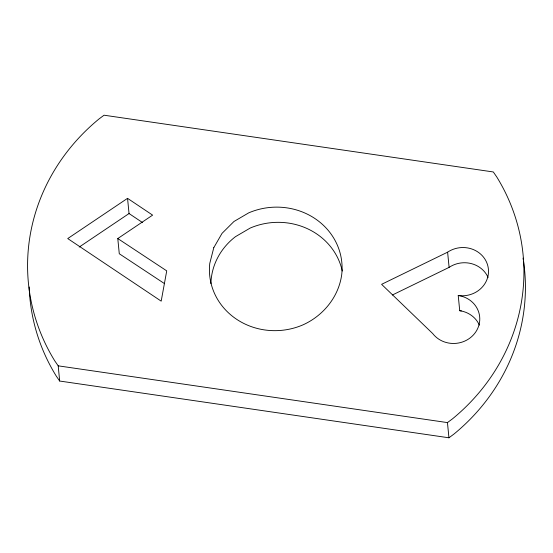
<?xml version="1.0" encoding="UTF-8"?>
<svg xmlns="http://www.w3.org/2000/svg" width="553" height="553" viewBox="0 0 553 553"><rect width="100%" height="100%" fill="white"/><g stroke="black" fill="none" stroke-linecap="round" stroke-linejoin="round"><path stroke-width="0.83" d="M58.196 365.837L447.453 422.596L452.451 418.877A207.444 192.879 -5.6 0 0 496.732 176.905L493.317 171.962L104.054 115.204L99.056 118.923A207.444 192.879 -5.6 0 0 54.782 360.895L58.196 365.837L59.683 381.038L448.946 437.796L453.944 434.077A207.444 192.879 -5.6 0 0 523.56 261.507M127.549 198.34L67.736 238.571L161.186 301.143L166.73 270.873L117.789 238.543L152.621 215.131L127.549 198.34L129.043 213.541L142.653 222.659M79.197 247.067L129.043 213.541M447.612 252.175L381.598 284.332L432.723 333.57A25.929 24.111 -5.6 0 0 475.794 331.911A25.929 24.111 -5.6 0 0 458.23 295.502A25.929 24.111 -5.6 0 0 487.864 265.986A25.929 24.111 -5.6 0 0 447.612 252.175L449.105 267.376L392.409 294.991M164.621 283.696L119.282 253.744L117.789 238.543M59.683 381.038L56.268 376.095A207.444 192.879 -5.6 0 1 29.475 293M458.23 295.502L459.723 310.703A25.929 24.111 -5.6 0 1 479.354 325.123M447.453 422.596L448.946 437.796M523.034 258.106A207.444 192.879 -5.6 0 1 523.304 259.806M29.364 291.279A207.444 192.879 -5.6 0 1 29.171 286.979M210.921 283.675A66.381 61.722 -5.6 0 1 235.433 236.698L250.191 228.064A66.381 61.722 -5.6 0 1 342.272 271.011M461.396 310.897A25.929 24.111 -5.6 0 1 459.723 310.703M449.105 267.376A25.929 24.111 -5.6 0 1 488.078 277.447M213.79 247.654L209.774 263.387A66.381 61.722 -5.6 0 0 302.809 324.936C323.229 315.818 338.795 296.816 341.74 274.412A66.381 61.722 -5.6 0 0 248.698 212.864L233.947 221.504L222.036 233.366L213.79 247.654"/></g></svg>
